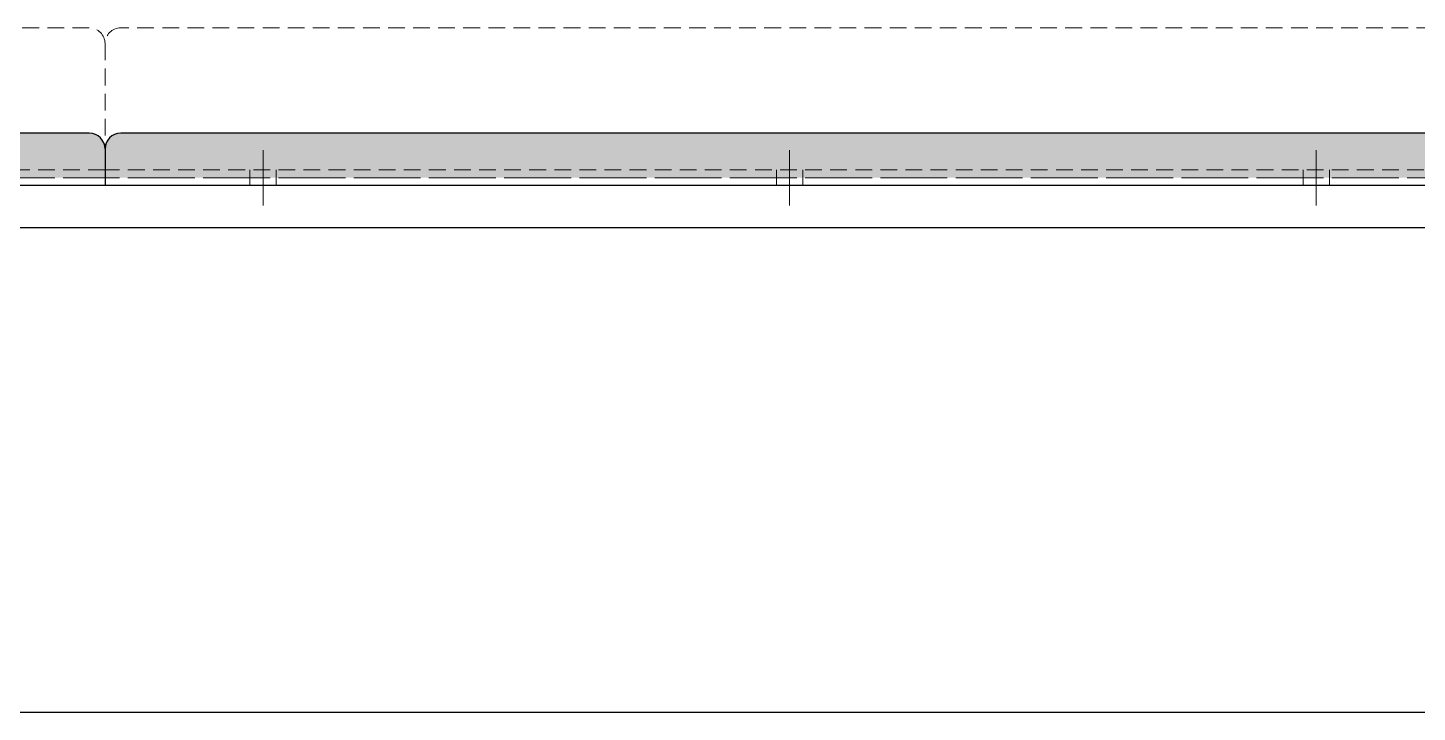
# Model space of a CAD drawing. Header units: millimetres. Extents: x 0 to 51411, y 0 to 16902.
# Drawn here: x 4744.8 to 5008.6, y 11697.6 to 11827.6 of the extents above; entities that cross this region are included whole.
import ezdxf

# ---------------------------------------------------------------- set-up
doc = ezdxf.new("R2010")
doc.units = ezdxf.units.MM
doc.linetypes.add('CENTER2', pattern=[28.575, 19.05, -3.175, 3.175, -3.175])
doc.linetypes.add('HIDDEN2', pattern=[4.7625, 3.175, -1.5875])
for name, color, linetype, lineweight in [('01_外形線', 7, 'Continuous', 25), ('03_かくれ線', 6, 'HIDDEN2', 13), ('04_中心線', 1, 'CENTER2', 9)]:
    doc.layers.add(name, color=color, linetype=linetype, lineweight=lineweight)

msp = doc.modelspace()

# ---------------------------------------------------------------- hatches: boundary and pattern name
at = {"layer": '03_かくれ線', "transparency": 33554495}
h = msp.add_hatch(color=256, dxfattribs=at)
h.dxf.hatch_style = 1
h.paths.add_polyline_path([(4762.467, 11807.615), (5416.467, 11807.615, -0.4142136), (5419.467, 11804.615), (5419.467, 11799.14), (4434.467, 11799.14), (4429.467, 11804.14), (4429.467, 11807.615), (4756.467, 11807.615, -0.4142136), (4759.467, 11804.615, -0.4142136)])

# ---------------------------------------------------------------- linework, layer by layer
at = {"layer": '01_外形線'}
for p, q in [((4756.467, 11807.615), (4102.467, 11807.615)), ((5416.467, 11807.615), (4762.467, 11807.615)), ((4759.467, 11804.615), (4759.467, 11797.64)), ((4759.467, 11804.615), (4759.467, 11797.64)), ((5429.467, 11797.64), (3429.467, 11797.64)), ((4759.467, 11797.64), (4099.467, 11797.64)), ((5419.467, 11797.64), (4759.467, 11797.64)), ((5429.467, 11789.64), (3429.467, 11789.64)), ((3429.467, 11697.64), (5429.467, 11697.64))]:
    msp.add_line(p, q, dxfattribs=at)
for centre, start, end in [((4756.467, 11804.615), 0, 90), ((4762.467, 11804.615), 90, 180)]:
    msp.add_arc(centre, 3, start, end, dxfattribs=at)
at = {"layer": '03_かくれ線'}
for p, q in [((4756.467, 11827.615), (4102.467, 11827.615)), ((5416.467, 11827.615), (4762.467, 11827.615)), ((4759.467, 11824.615), (4759.467, 11797.64)), ((4759.467, 11824.615), (4759.467, 11797.64)), ((4759.467, 11800.615), (4099.467, 11800.615)), ((4759.467, 11799.115), (4099.467, 11799.115)), ((5419.467, 11800.615), (4759.467, 11800.615)), ((5419.467, 11799.115), (4759.467, 11799.115)), ((4786.967, 11800.64), (4786.967, 11797.64)), ((4791.967, 11800.64), (4791.967, 11797.64)), ((4886.967, 11800.64), (4886.967, 11797.64)), ((4891.967, 11800.64), (4891.967, 11797.64)), ((4986.967, 11800.64), (4986.967, 11797.64)), ((4991.967, 11800.64), (4991.967, 11797.64))]:
    msp.add_line(p, q, dxfattribs=at)
at = {"layer": '03_かくれ線', "ltscale": 3}
msp.add_lwpolyline([(5419.467, 11799.14), (4434.467, 11799.14), (4429.467, 11804.14), (4429.467, 11807.615)], dxfattribs=at)
at = {"layer": '03_かくれ線'}
for centre, start, end in [((4756.467, 11824.615), 0, 90), ((4762.467, 11824.615), 90, 180)]:
    msp.add_arc(centre, 3, start, end, dxfattribs=at)
at = {"layer": '04_中心線'}
for p, q in [((4789.467, 11804.39), (4789.467, 11793.89)), ((4889.467, 11804.39), (4889.467, 11793.89)), ((4989.467, 11804.39), (4989.467, 11793.89))]:
    msp.add_line(p, q, dxfattribs=at)

doc.saveas('drawing.dxf')
